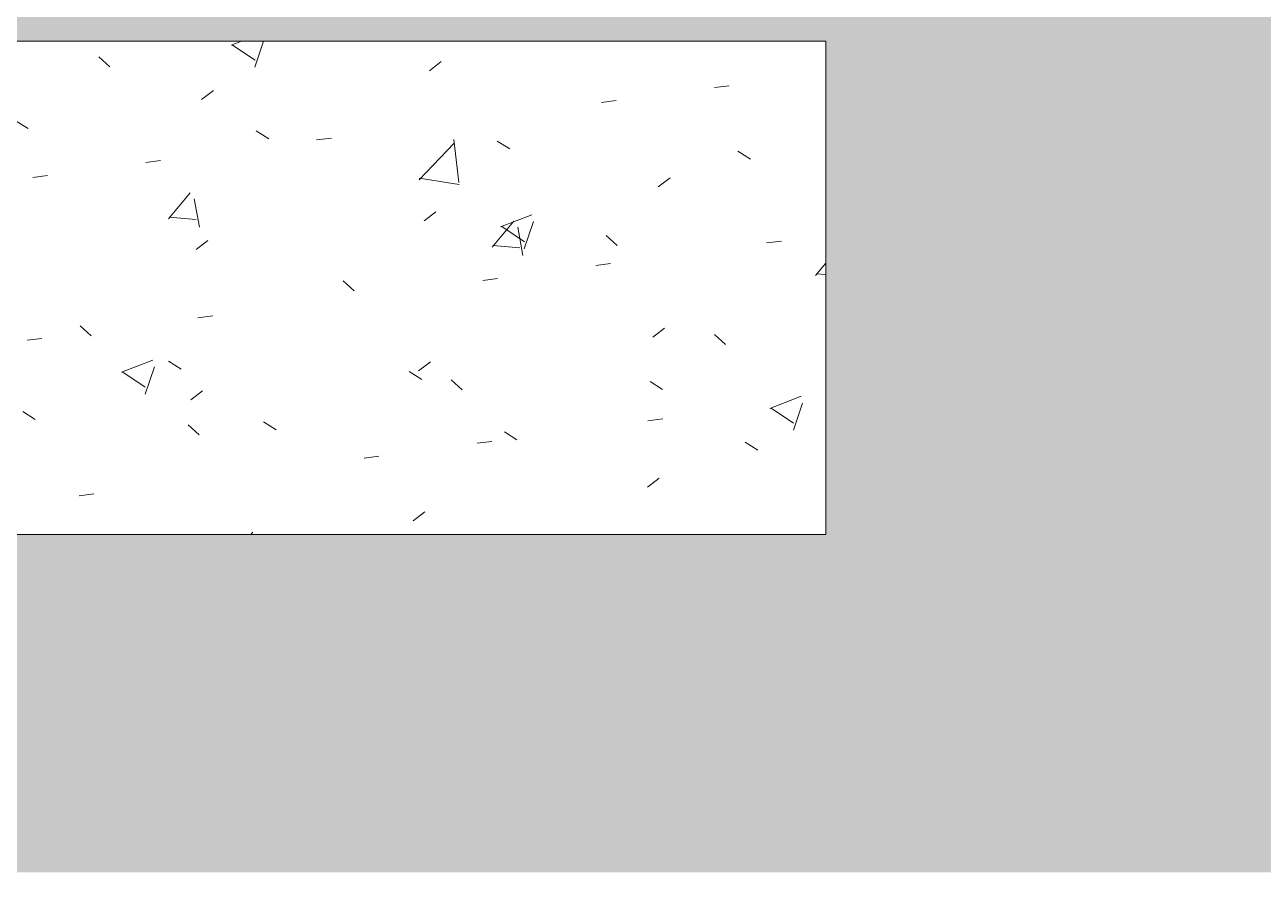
# Model space of a CAD drawing. Header units: inches. Extents: x 9661 to 15313, y -314 to 660.
# Drawn here: x 14296.4 to 14401.8, y -238.8 to -166.6 of the extents above; entities that cross this region are included whole.
import ezdxf

# ---------------------------------------------------------------- set-up
doc = ezdxf.new("R2010")
doc.units = ezdxf.units.IN
doc.header["$MEASUREMENT"] = 0
for name, color, linetype, lineweight in [('0-3', 55, 'Continuous', 9), ('0-5', 130, 'Continuous', 5), ('C-TOPO-1', 45, 'Continuous', 9), ('S-FNDN-1', 7, 'Continuous', 9), ('S-FNDN-3', 45, 'Continuous', 9)]:
    doc.layers.add(name, color=color, linetype=linetype, lineweight=lineweight)

# ---------------------------------------------------------------- blocks, each defined once
blk = doc.blocks.new('CTR  - Topography_rvt-2-BUILDING SECTION - NORTH_SOUTH AT ELEVATOR AND COURTYARD - LOOKING EAST')
at = {"layer": 'C-TOPO-1'}
h = blk.add_hatch(dxfattribs=at)
h.set_pattern_fill('FP_51', color=256, style=0, pattern_type=2)
h.set_pattern_definition([(0, (-3012.324, 138.832), (24, 24), [24, -24]), (0, (-3012.324, 147.832), (24, 24), [24, -24]), (0, (-3012.324, 156.832), (24, 24), [24, -24]), (90, (-3009.324, 159.832), (-24, 24), [24, -24]), (90, (-3000.324, 159.832), (-24, 24), [24, -24]), (90, (-2991.324, 159.832), (-24, 24), [24, -24])])
h.paths.add_polyline_path([(-2396.13, -238.76), (-1940.32, -238.76), (-1940.32, -182), (-1968.32, -182), (-1968.32, -168), (-1953.32, -168), (-1953.32, -162), (-1953.41, -162), (-2070.01, -165.18), (-2329.09, -165.14), (-2500.45, -162), (-2673.76, -165.18), (-2980.88, -165.18), (-3154.45, -162), (-3327.76, -165.18), (-3439.75, -165.18), (-3439.75, -168), (-3409.32, -168), (-3409.32, -210), (-3439.75, -210), (-3439.75, -238.76), (-2428.32, -238.76)], flags=0)
h.paths.add_polyline_path([(-2530.2, -210), (-2572.32, -210), (-2572.32, -168), (-2428.32, -168), (-2428.32, -210), (-2463.16, -210)], flags=0)
h.paths.add_polyline_path([(-3079.32, -210), (-3229.32, -210), (-3229.32, -168), (-3079.32, -168), (-3079.32, -190.9)], flags=0)
h.paths.add_polyline_path([(-2899.32, -210), (-2899.32, -168), (-2755.32, -168), (-2755.32, -210), (-2865.38, -210)], flags=0)
h.paths.add_polyline_path([(-2104.32, -198), (-2242.32, -198), (-2242.32, -168), (-2104.32, -168), (-2104.32, -190.9)], flags=0)
blk = doc.blocks.new('Zapata-Rectangular - FT120b - 12-0x12-0x3-6-V122-BUILDING SECTION - NORTH_SOUTH AT ELEVATOR AND COURTYARD - LOOKING EAST')
at = {"layer": 'S-FNDN-3'}
h = blk.add_hatch(dxfattribs=at)
h.set_pattern_fill('FP_75', color=256, style=0, pattern_type=2)
h.set_pattern_definition([(50, (-3012.324, 138.832), (27.5427, -2.4099), [2.88, -31.68]), (355, (-3012.324, 138.832), (-5.3278, 28.8843), [2.304, -25.344]), (100.451, (-3010.03, 138.63), (22.2153, 26.474), [2.448, -26.924]), (46.184, (-3012.324, 146.512), (40.982, -6.3564), [4.32, -47.52]), (96.636, (-3008.91, 145.982), (35.8907, 37.4062), [3.671, -40.386]), (351.184, (-3012.324, 146.51), (35.891, 37.4062), [3.456, -38.016]), (21, (-3008.484, 144.592), (22.921, -15.4607), [2.88, -31.68]), (326, (-3008.484, 144.592), (9.3435, 27.8457), [2.304, -25.344]), (71.451, (-3006.574, 143.303), (32.2648, 12.3844), [2.448, -26.924]), (37.5, (-3012.324, 138.832), (0.46686, 12.7827), [1.267, -23.77, 1.267, -24.461, -25.44]), (37.5, (-3012.324, 138.832), (0.46686, 12.7827), [-50.765, 1.267, -24.173]), (7.5, (-3012.324, 138.832), (10.1016, 15.1451), [1.267, -13.402, 1.267, -23.194, -9.696]), (7.5, (-3012.324, 138.832), (10.1016, 15.1451), [-39.13, 1.267, -8.429]), (327.5, (-3020.887, 138.832), (20.49916, -0.86578), [1.267, -8.333, 1.267, -28.685, -39.744]), (327.5, (-3020.887, 138.832), (20.49916, -0.86578), [-39.552, 1.267, -38.477]), (317.5, (-3024.727, 138.832), (22.3948, 3.8443), [1.267, -11.213, 1.267, -18.624, -28.224]), (317.5, (-3024.727, 138.832), (22.3948, 3.8443), [-32.371, 1.267, -26.957])])
h.paths.add_polyline_path([(-2899.32, -210), (-2755.32, -210), (-2755.32, -168), (-2899.32, -168), (-2899.32, -190.9)], flags=0)
at = {"layer": 'S-FNDN-1'}
for p, q in [((-2899.32, -168), (-2755.32, -168)), ((-2755.32, -168), (-2755.32, -210)), ((-2755.32, -210), (-2899.32, -210))]:
    blk.add_line(p, q, dxfattribs=at)
blk = doc.blocks.new('CTR - 1st Phase - Structure_rvt-2-BUILDING SECTION - NORTH_SOUTH AT ELEVATOR AND COURTYARD - LOOKING EAST')
at = {"layer": '0-3'}
blk.add_blockref('Zapata-Rectangular - FT120b - 12-0x12-0x3-6-V122-BUILDING SECTION - NORTH_SOUTH AT ELEVATOR AND COURTYARD - LOOKING EAST', (0, 0), dxfattribs=at)

msp = doc.modelspace()

# ---------------------------------------------------------------- block references
at = {"layer": '0-5'}
for name in ['CTR - 1st Phase - Structure_rvt-2-BUILDING SECTION - NORTH_SOUTH AT ELEVATOR AND COURTYARD - LOOKING EAST', 'CTR  - Topography_rvt-2-BUILDING SECTION - NORTH_SOUTH AT ELEVATOR AND COURTYARD - LOOKING EAST']:
    msp.add_blockref(name, (17119.89164, 0), dxfattribs=at)

doc.saveas('drawing.dxf')
